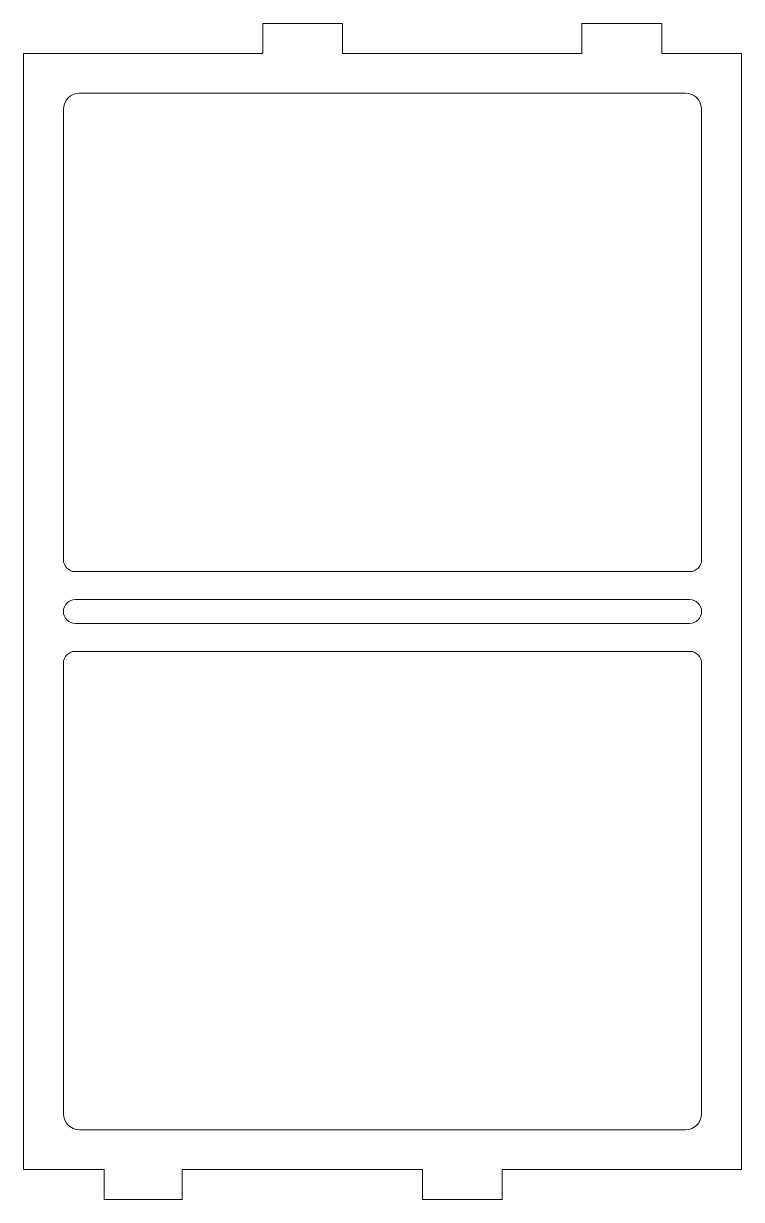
# Model space of a CAD drawing. Header units: inches. Extents: x 0.41 to 4.91, y 0.24 to 7.62.
import ezdxf

# ---------------------------------------------------------------- set-up
doc = ezdxf.new("R2010")
doc.units = ezdxf.units.IN
doc.header["$MEASUREMENT"] = 0

msp = doc.modelspace()

# ---------------------------------------------------------------- linework, layer by layer
at = {"color": 7, "linetype": 'Continuous', "lineweight": 15}
for p, q in [((1.908, 7.6159), (1.908, 7.4284)), ((1.908, 7.6159), (2.408, 7.6159)), ((2.408, 7.6159), (2.408, 7.4284)), ((3.908, 7.6159), (3.908, 7.4284)), ((3.908, 7.6159), (4.408, 7.6159)), ((4.408, 7.6159), (4.408, 7.4284)), ((0.408, 7.4284), (0.408, 0.4284)), ((1.908, 7.4284), (0.408, 7.4284)), ((3.908, 7.4284), (2.408, 7.4284)), ((4.908, 7.4284), (4.408, 7.4284)), ((4.908, 0.4284), (4.908, 7.4284)), ((4.558, 7.1784), (0.758, 7.1784)), ((0.658, 7.0784), (0.658, 4.2534)), ((4.658, 4.2534), (4.658, 7.0784)), ((0.733, 4.1784), (4.583, 4.1784)), ((0.733, 4.0034), (4.583, 4.0034)), ((4.583, 3.8534), (0.733, 3.8534)), ((4.583, 3.6784), (0.733, 3.6784)), ((0.658, 3.6034), (0.658, 0.7784)), ((4.658, 0.7784), (4.658, 3.6034)), ((0.758, 0.6784), (4.558, 0.6784)), ((0.408, 0.4284), (0.9142, 0.4284)), ((0.9142, 0.2409), (0.9142, 0.4284)), ((1.4018, 0.2409), (1.4018, 0.4284)), ((1.4018, 0.4284), (2.908, 0.4284)), ((2.908, 0.2409), (2.908, 0.4284)), ((3.408, 0.4284), (4.908, 0.4284)), ((3.408, 0.2409), (3.408, 0.4284)), ((1.4018, 0.2409), (0.9142, 0.2409)), ((3.408, 0.2409), (2.908, 0.2409))]:
    msp.add_line(p, q, dxfattribs=at)
for centre, radius, start, end in [((0.758, 7.0784), 0.1, 90, 180), ((4.558, 7.0784), 0.1, 0, 90), ((0.733, 4.2534), 0.075, 180, 270), ((4.583, 4.2534), 0.075, 270, 0), ((0.733, 3.9284), 0.075, 90, 180), ((4.583, 3.9284), 0.075, 0, 90), ((0.733, 3.9284), 0.075, 180, 270), ((4.583, 3.9284), 0.075, 270, 0), ((0.733, 3.6034), 0.075, 90, 180), ((4.583, 3.6034), 0.075, 0, 90), ((0.758, 0.7784), 0.1, 180, 270), ((4.558, 0.7784), 0.1, 270, 0)]:
    msp.add_arc(centre, radius, start, end, dxfattribs=at)

doc.saveas('drawing.dxf')
